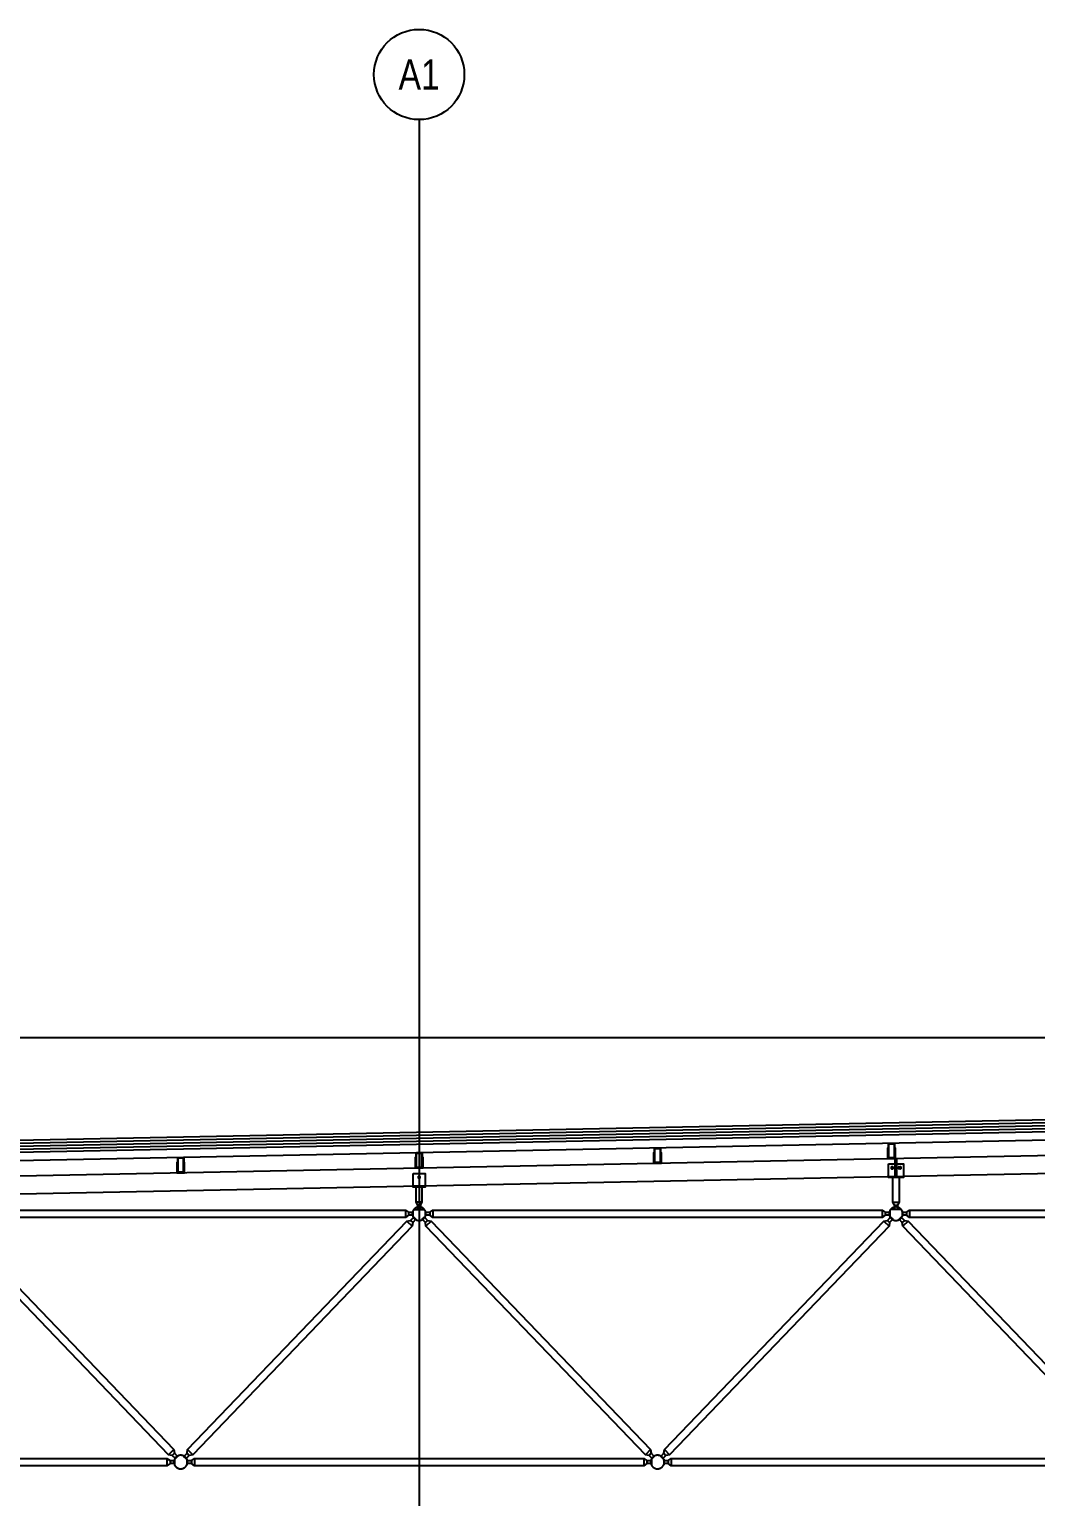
# Model space of a CAD drawing. Header units: centimetres. Extents: x 26200 to 152500, y -600 to 9300.
# Drawn here: x 130093 to 130762, y 5900 to 6875 of the extents above; entities that cross this region are included whole.
import ezdxf
from ezdxf.enums import TextEntityAlignment as Align

# ---------------------------------------------------------------- set-up
doc = ezdxf.new("R2010")
doc.units = ezdxf.units.CM
doc.layers.add('ROTAS-MIMARI-KESIT', color=8, linetype='Continuous')
doc.styles.add('ROTAS', font='arial.ttf')

msp = doc.modelspace()

# ---------------------------------------------------------------- linework, layer by layer
at = {"layer": 'ROTAS-MIMARI-KESIT'}
for p, q in [((130352.07, 6815.33), (130352.07, 5246.86)), ((129817.44, 6205.41), (135636.64, 6205.41))]:
    msp.add_line(p, q, dxfattribs=at)
for points in [[(132726.92, 6187.91), (129952, 6132.41)], [(132727, 6183.91), (129952, 6128.41)], [(132726.88, 6189.91), (129952.04, 6134.41)], [(132726.96, 6185.91), (129952.04, 6130.41)], [(132727.04, 6181.91), (129952.04, 6126.41)], [(132727.04, 6176.41), (129952.04, 6120.91)], [(132568.21, 6162.93), (130031.37, 6112.19)], [(132568.21, 6150.93), (130031.37, 6100.19)], [(130349.94, 6124.61), (130349.64, 6124.61)], [(130349.94, 6123.21), (130349.64, 6123.21)], [(130354.44, 6124.61), (130354.14, 6124.61)], [(130354.44, 6123.21), (130354.14, 6123.21)], [(130508.28, 6127.78), (130507.98, 6127.78)], [(130508.28, 6126.38), (130507.98, 6126.38)], [(130512.78, 6127.78), (130512.48, 6127.78)], [(130512.78, 6126.38), (130512.48, 6126.38)], [(130663.71, 6130.94), (130663.41, 6130.94)], [(130663.71, 6129.54), (130663.41, 6129.54)], [(130668.21, 6130.94), (130667.91, 6130.94)], [(130668.21, 6129.54), (130667.91, 6129.54)], [(130668.21, 6121.44), (130668.21, 6124.94)], [(130669.21, 6121.44), (130669.21, 6124.94)], [(130191.61, 6121.44), (130191.31, 6121.44)], [(130191.61, 6120.04), (130191.31, 6120.04)], [(130196.11, 6121.44), (130195.81, 6121.44)], [(130196.11, 6120.04), (130195.81, 6120.04)], [(130673.71, 6112.94), (130663.71, 6112.94)], [(130668.21, 6112.92), (130668.21, 6121.44)], [(130669.21, 6112.95), (130669.21, 6121.44)], [(130670.91, 6119.64), (130670.89, 6119.64), (130670.88, 6119.64), (130670.86, 6119.64), (130670.85, 6119.63), (130670.83, 6119.63), (130670.81, 6119.63), (130670.8, 6119.63), (130670.78, 6119.63), (130670.77, 6119.62), (130670.75, 6119.62), (130670.73, 6119.61), (130670.72, 6119.61), (130670.7, 6119.61), (130670.68, 6119.6), (130670.67, 6119.59), (130670.65, 6119.59), (130670.64, 6119.58), (130670.62, 6119.57), (130670.6, 6119.57), (130670.59, 6119.56), (130670.57, 6119.55), (130670.56, 6119.54), (130670.54, 6119.53), (130670.53, 6119.52), (130670.51, 6119.51), (130670.5, 6119.5), (130670.48, 6119.49), (130670.47, 6119.48), (130670.45, 6119.47), (130670.44, 6119.46), (130670.43, 6119.45), (130670.41, 6119.43), (130670.4, 6119.42), (130670.39, 6119.41), (130670.38, 6119.39), (130670.37, 6119.38), (130670.36, 6119.36), (130670.34, 6119.35), (130670.33, 6119.34), (130670.32, 6119.32), (130670.31, 6119.31), (130670.31, 6119.29), (130670.3, 6119.27), (130670.29, 6119.26), (130670.28, 6119.24), (130670.27, 6119.23), (130670.27, 6119.21), (130670.26, 6119.2), (130670.25, 6119.18), (130670.25, 6119.16), (130670.24, 6119.15), (130670.24, 6119.13), (130670.23, 6119.11), (130670.23, 6119.1), (130670.22, 6119.08), (130670.22, 6119.06), (130670.22, 6119.05), (130670.22, 6119.03), (130670.21, 6119.02), (130670.21, 6119), (130670.21, 6118.98), (130670.21, 6118.97), (130670.21, 6118.95), (130670.21, 6118.94), (130670.21, 6118.92), (130670.21, 6118.91), (130670.21, 6118.89), (130670.21, 6118.87), (130670.21, 6118.86), (130670.22, 6118.84), (130670.22, 6118.83), (130670.22, 6118.81), (130670.22, 6118.79), (130670.23, 6118.78), (130670.23, 6118.76), (130670.24, 6118.74), (130670.24, 6118.73), (130670.25, 6118.71), (130670.25, 6118.7), (130670.26, 6118.68), (130670.27, 6118.66), (130670.27, 6118.65), (130670.28, 6118.63), (130670.29, 6118.62), (130670.3, 6118.6), (130670.31, 6118.58), (130670.31, 6118.57), (130670.32, 6118.55), (130670.33, 6118.54), (130670.34, 6118.52), (130670.36, 6118.51), (130670.37, 6118.5), (130670.38, 6118.48), (130670.39, 6118.47), (130670.4, 6118.46), (130670.41, 6118.44), (130670.43, 6118.43), (130670.44, 6118.42), (130670.45, 6118.41), (130670.47, 6118.39), (130670.48, 6118.38), (130670.5, 6118.37), (130670.51, 6118.36), (130670.53, 6118.35), (130670.54, 6118.34), (130670.56, 6118.33), (130670.57, 6118.32), (130670.59, 6118.32), (130670.6, 6118.31), (130670.62, 6118.3), (130670.64, 6118.29), (130670.65, 6118.29), (130670.67, 6118.28), (130670.68, 6118.27), (130670.7, 6118.27), (130670.72, 6118.26), (130670.73, 6118.26), (130670.75, 6118.26), (130670.77, 6118.25), (130670.78, 6118.25), (130670.8, 6118.25), (130670.81, 6118.24), (130670.83, 6118.24), (130670.85, 6118.24), (130670.86, 6118.24), (130670.88, 6118.24), (130670.89, 6118.24), (130670.91, 6118.24)], [(130670.91, 6119.64), (130671.51, 6119.64)], [(130671.51, 6118.24), (130670.91, 6118.24)], [(130671.51, 6118.24), (130671.53, 6118.24), (130671.54, 6118.24), (130671.56, 6118.24), (130671.57, 6118.24), (130671.59, 6118.24), (130671.6, 6118.24), (130671.62, 6118.25), (130671.64, 6118.25), (130671.65, 6118.25), (130671.67, 6118.26), (130671.69, 6118.26), (130671.7, 6118.26), (130671.72, 6118.27), (130671.74, 6118.27), (130671.75, 6118.28), (130671.77, 6118.29), (130671.78, 6118.29), (130671.8, 6118.3), (130671.82, 6118.31), (130671.83, 6118.32), (130671.85, 6118.32), (130671.86, 6118.33), (130671.88, 6118.34), (130671.89, 6118.35), (130671.91, 6118.36), (130671.92, 6118.37), (130671.94, 6118.38), (130671.95, 6118.39), (130671.96, 6118.41), (130671.98, 6118.42), (130671.99, 6118.43), (130672, 6118.44), (130672.02, 6118.46), (130672.03, 6118.47), (130672.04, 6118.48), (130672.05, 6118.5), (130672.06, 6118.51), (130672.08, 6118.52), (130672.09, 6118.54), (130672.1, 6118.55), (130672.11, 6118.57), (130672.11, 6118.58), (130672.12, 6118.6), (130672.13, 6118.62), (130672.14, 6118.63), (130672.15, 6118.65), (130672.15, 6118.66), (130672.16, 6118.68), (130672.17, 6118.7), (130672.17, 6118.71), (130672.18, 6118.73), (130672.18, 6118.74), (130672.19, 6118.76), (130672.19, 6118.78), (130672.19, 6118.79), (130672.2, 6118.81), (130672.2, 6118.83), (130672.2, 6118.84), (130672.21, 6118.86), (130672.21, 6118.87), (130672.21, 6118.89), (130672.21, 6118.91), (130672.21, 6118.92), (130672.21, 6118.94), (130672.21, 6118.95), (130672.21, 6118.97), (130672.21, 6118.98), (130672.21, 6119), (130672.21, 6119.02), (130672.2, 6119.03), (130672.2, 6119.05), (130672.2, 6119.06), (130672.19, 6119.08), (130672.19, 6119.1), (130672.19, 6119.11), (130672.18, 6119.13), (130672.18, 6119.15), (130672.17, 6119.16), (130672.17, 6119.18), (130672.16, 6119.2), (130672.15, 6119.21), (130672.15, 6119.23), (130672.14, 6119.24), (130672.13, 6119.26), (130672.12, 6119.27), (130672.11, 6119.29), (130672.11, 6119.31), (130672.1, 6119.32), (130672.09, 6119.34), (130672.08, 6119.35), (130672.06, 6119.36), (130672.05, 6119.38), (130672.04, 6119.39), (130672.03, 6119.41), (130672.02, 6119.42), (130672, 6119.43), (130671.99, 6119.45), (130671.98, 6119.46), (130671.96, 6119.47), (130671.95, 6119.48), (130671.94, 6119.49), (130671.92, 6119.5), (130671.91, 6119.51), (130671.89, 6119.52), (130671.88, 6119.53), (130671.86, 6119.54), (130671.85, 6119.55), (130671.83, 6119.56), (130671.82, 6119.57), (130671.8, 6119.57), (130671.78, 6119.58), (130671.77, 6119.59), (130671.75, 6119.59), (130671.74, 6119.6), (130671.72, 6119.61), (130671.7, 6119.61), (130671.69, 6119.61), (130671.67, 6119.62), (130671.65, 6119.62), (130671.64, 6119.63), (130671.62, 6119.63), (130671.6, 6119.63), (130671.59, 6119.63), (130671.57, 6119.63), (130671.56, 6119.64), (130671.54, 6119.64), (130671.53, 6119.64), (130671.51, 6119.64)], [(130356.04, 6106.6), (130348.04, 6106.6)], [(130349.92, 6106.1), (130349.92, 6096.11)], [(130354.16, 6096.11), (130354.16, 6106.1)], [(130666.59, 6096.11), (130666.59, 6112.44)], [(130670.83, 6112.44), (130670.83, 6096.11)], [(130349.92, 6096.11), (130351.04, 6094.11)], [(130354.16, 6096.11), (130349.92, 6096.11)], [(130351.04, 6094.11), (130351.04, 6091.11)], [(130353.04, 6094.11), (130351.04, 6094.11)], [(130353.04, 6094.11), (130354.16, 6096.11)], [(130353.04, 6094.11), (130353.04, 6091.11)], [(130667.71, 6094.11), (130666.59, 6096.11)], [(130666.59, 6096.11), (130670.83, 6096.11)], [(130667.71, 6094.11), (130667.71, 6091.11)], [(130667.71, 6094.11), (130669.71, 6094.11)], [(130670.83, 6096.11), (130669.71, 6094.11)], [(130669.71, 6094.11), (130669.71, 6091.11)], [(130039.48, 6089.41), (130042.48, 6089.41), (130044.48, 6090.82), (130342.94, 6090.82), (130344.94, 6089.41), (130347.94, 6089.41)], [(130347.94, 6087.41), (130344.94, 6087.41), (130342.94, 6085.99), (130044.48, 6085.99), (130042.48, 6087.41), (130039.48, 6087.41)], [(130349.93, 6084.76), (130347.85, 6082.59), (130347.49, 6080.17), (130201.75, 5928.3), (130199.35, 5927.84), (130197.27, 5925.67), (130195.83, 5927.06), (130197.9, 5929.22), (130198.27, 5931.65), (130344, 6083.52), (130346.41, 6083.98), (130348.48, 6086.14)], [(130342.94, 6090.82), (130342.94, 6085.99)], [(130344, 6083.52), (130347.49, 6080.17)], [(130344.94, 6089.41), (130344.94, 6087.41)], [(130346.41, 6083.98), (130347.85, 6082.59)], [(130347.87, 6086.73), (130350.54, 6084.17)], [(130347.94, 6090.26), (130347.94, 6086.55)], [(130348.44, 6091.11), (130355.64, 6091.11)], [(130356.22, 6086.73), (130353.54, 6084.17)], [(130356.14, 6089.41), (130359.14, 6089.41), (130361.14, 6090.82), (130659.61, 6090.82), (130661.61, 6089.41), (130664.61, 6089.41)], [(130356.14, 6090.26), (130356.14, 6086.55)], [(130664.61, 6087.41), (130661.61, 6087.41), (130659.61, 6085.99), (130361.14, 6085.99), (130359.14, 6087.41), (130356.14, 6087.41)], [(130357.68, 6083.98), (130356.24, 6082.59)], [(130360.09, 6083.52), (130356.6, 6080.17)], [(130359.14, 6089.41), (130359.14, 6087.41)], [(130361.14, 6090.82), (130361.14, 6085.99)], [(130659.61, 6090.82), (130659.61, 6085.99)], [(130660.67, 6083.52), (130664.15, 6080.17)], [(130661.61, 6089.41), (130661.61, 6087.41)], [(130663.07, 6083.98), (130664.52, 6082.59)], [(130664.53, 6086.73), (130667.21, 6084.17)], [(130664.61, 6090.26), (130664.61, 6086.55)], [(130672.31, 6091.11), (130665.11, 6091.11)], [(130672.89, 6086.73), (130670.21, 6084.17)], [(130672.81, 6089.41), (130675.81, 6089.41), (130677.81, 6090.82), (130976.28, 6090.82), (130978.28, 6089.41), (130981.28, 6089.41)], [(130672.81, 6090.26), (130672.81, 6086.55)], [(130981.28, 6087.41), (130978.28, 6087.41), (130976.28, 6085.99), (130677.81, 6085.99), (130675.81, 6087.41), (130672.81, 6087.41)], [(130674.35, 6083.98), (130672.9, 6082.59)], [(130676.75, 6083.52), (130673.27, 6080.17)], [(130675.81, 6089.41), (130675.81, 6087.41)], [(130677.81, 6090.82), (130677.81, 6085.99)], [(130189.15, 5931.65), (130185.67, 5928.3)], [(130189.52, 5929.22), (130188.07, 5927.84)], [(130192.21, 5927.65), (130189.53, 5925.08)], [(130195.21, 5927.65), (130197.89, 5925.08)], [(130197.9, 5929.22), (130199.35, 5927.84)], [(130198.27, 5931.65), (130201.75, 5928.3)], [(130505.82, 5931.65), (130502.33, 5928.3)], [(130506.18, 5929.22), (130504.74, 5927.84)], [(130508.88, 5927.65), (130506.2, 5925.08)], [(130511.88, 5927.65), (130514.55, 5925.08)], [(130514.57, 5929.22), (130516.01, 5927.84)], [(130514.93, 5931.65), (130518.42, 5928.3)], [(129881.14, 5924.41), (129884.14, 5924.41), (129886.14, 5925.82), (130184.61, 5925.82), (130186.61, 5924.41), (130189.61, 5924.41)], [(130189.61, 5922.41), (130186.61, 5922.41), (130184.61, 5920.99), (129886.14, 5920.99), (129884.14, 5922.41), (129881.14, 5922.41)], [(130184.61, 5925.82), (130184.61, 5920.99)], [(130186.61, 5924.41), (130186.61, 5922.41)], [(130189.61, 5925.26), (130189.61, 5921.55)], [(130197.81, 5924.41), (130200.81, 5924.41), (130202.81, 5925.82), (130501.28, 5925.82), (130503.28, 5924.41), (130506.28, 5924.41)], [(130197.81, 5925.26), (130197.81, 5921.55)], [(130506.28, 5922.41), (130503.28, 5922.41), (130501.28, 5920.99), (130202.81, 5920.99), (130200.81, 5922.41), (130197.81, 5922.41)], [(130200.81, 5924.41), (130200.81, 5922.41)], [(130202.81, 5925.82), (130202.81, 5920.99)], [(130501.28, 5925.82), (130501.28, 5920.99)], [(130503.28, 5924.41), (130503.28, 5922.41)], [(130506.28, 5925.26), (130506.28, 5921.55)], [(130514.48, 5924.41), (130517.48, 5924.41), (130519.48, 5925.82), (130817.94, 5925.82), (130819.94, 5924.41), (130822.94, 5924.41)], [(130514.48, 5925.26), (130514.48, 5921.55)], [(130822.94, 5922.41), (130819.94, 5922.41), (130817.94, 5920.99), (130519.48, 5920.99), (130517.48, 5922.41), (130514.48, 5922.41)], [(130517.48, 5924.41), (130517.48, 5922.41)], [(130519.48, 5925.82), (130519.48, 5920.99)]]:
    msp.add_lwpolyline(points, dxfattribs=at)
for points in [[(130663.71, 6125.24), (130667.91, 6125.24), (130667.91, 6132.24), (130668.21, 6132.24), (130668.21, 6124.94), (130663.41, 6124.94), (130663.41, 6132.24), (130663.71, 6132.24)], [(130667.81, 6125.24), (130663.81, 6125.24), (130663.81, 6135.24), (130667.81, 6135.24)], [(130667.51, 6125.54), (130664.11, 6125.54), (130664.11, 6134.94), (130667.51, 6134.94)], [(130191.61, 6115.74), (130195.81, 6115.74), (130195.81, 6122.74), (130196.11, 6122.74), (130196.11, 6115.44), (130191.31, 6115.44), (130191.31, 6122.74), (130191.61, 6122.74)], [(130195.71, 6115.74), (130191.71, 6115.74), (130191.71, 6125.74), (130195.71, 6125.74)], [(130195.41, 6116.04), (130192.01, 6116.04), (130192.01, 6125.44), (130195.41, 6125.44)], [(130349.94, 6118.91), (130354.14, 6118.91), (130354.14, 6125.91), (130354.44, 6125.91), (130354.44, 6118.61), (130349.64, 6118.61), (130349.64, 6125.91), (130349.94, 6125.91)], [(130354.04, 6118.91), (130350.04, 6118.91), (130350.04, 6128.91), (130354.04, 6128.91)], [(130353.74, 6119.21), (130350.34, 6119.21), (130350.34, 6128.61), (130353.74, 6128.61)], [(130508.28, 6122.08), (130512.48, 6122.08), (130512.48, 6129.08), (130512.78, 6129.08), (130512.78, 6121.78), (130507.98, 6121.78), (130507.98, 6129.08), (130508.28, 6129.08)], [(130512.38, 6122.08), (130508.38, 6122.08), (130508.38, 6132.08), (130512.38, 6132.08)], [(130512.08, 6122.38), (130508.68, 6122.38), (130508.68, 6131.78), (130512.08, 6131.78)], [(130348.04, 6115.1), (130356.04, 6115.1), (130356.04, 6106.1), (130348.04, 6106.1)], [(130352.74, 6112.6), (130352.74, 6112.62), (130352.74, 6112.64), (130352.74, 6112.65), (130352.74, 6112.67), (130352.74, 6112.68), (130352.74, 6112.7), (130352.73, 6112.72), (130352.73, 6112.73), (130352.73, 6112.75), (130352.72, 6112.76), (130352.72, 6112.78), (130352.72, 6112.8), (130352.71, 6112.81), (130352.71, 6112.83), (130352.7, 6112.85), (130352.69, 6112.86), (130352.69, 6112.88), (130352.68, 6112.89), (130352.67, 6112.91), (130352.67, 6112.93), (130352.66, 6112.94), (130352.65, 6112.96), (130352.64, 6112.97), (130352.63, 6112.99), (130352.62, 6113), (130352.61, 6113.02), (130352.6, 6113.03), (130352.59, 6113.05), (130352.58, 6113.06), (130352.56, 6113.07), (130352.55, 6113.09), (130352.54, 6113.1), (130352.53, 6113.11), (130352.51, 6113.12), (130352.5, 6113.14), (130352.48, 6113.15), (130352.47, 6113.16), (130352.46, 6113.17), (130352.44, 6113.18), (130352.43, 6113.19), (130352.41, 6113.2), (130352.4, 6113.21), (130352.38, 6113.22), (130352.36, 6113.23), (130352.35, 6113.23), (130352.33, 6113.24), (130352.32, 6113.25), (130352.3, 6113.25), (130352.28, 6113.26), (130352.27, 6113.27), (130352.25, 6113.27), (130352.24, 6113.28), (130352.22, 6113.28), (130352.2, 6113.29), (130352.19, 6113.29), (130352.17, 6113.29), (130352.15, 6113.3), (130352.14, 6113.3), (130352.12, 6113.3), (130352.11, 6113.3), (130352.09, 6113.3), (130352.07, 6113.3), (130352.06, 6113.3), (130352.04, 6113.3), (130352.03, 6113.3), (130352.01, 6113.3), (130352, 6113.3), (130351.98, 6113.3), (130351.96, 6113.3), (130351.95, 6113.3), (130351.93, 6113.3), (130351.92, 6113.29), (130351.9, 6113.29), (130351.88, 6113.29), (130351.87, 6113.28), (130351.85, 6113.28), (130351.83, 6113.27), (130351.82, 6113.27), (130351.8, 6113.26), (130351.79, 6113.25), (130351.77, 6113.25), (130351.75, 6113.24), (130351.74, 6113.23), (130351.72, 6113.23), (130351.71, 6113.22), (130351.69, 6113.21), (130351.68, 6113.2), (130351.66, 6113.19), (130351.65, 6113.18), (130351.63, 6113.17), (130351.62, 6113.16), (130351.6, 6113.15), (130351.59, 6113.14), (130351.57, 6113.12), (130351.56, 6113.11), (130351.55, 6113.1), (130351.54, 6113.09), (130351.52, 6113.07), (130351.51, 6113.06), (130351.5, 6113.05), (130351.49, 6113.03), (130351.48, 6113.02), (130351.47, 6113), (130351.46, 6112.99), (130351.45, 6112.97), (130351.44, 6112.96), (130351.43, 6112.94), (130351.42, 6112.93), (130351.41, 6112.91), (130351.41, 6112.89), (130351.4, 6112.88), (130351.39, 6112.86), (130351.39, 6112.85), (130351.38, 6112.83), (130351.38, 6112.81), (130351.37, 6112.8), (130351.37, 6112.78), (130351.36, 6112.76), (130351.36, 6112.75), (130351.35, 6112.73), (130351.35, 6112.72), (130351.35, 6112.7), (130351.35, 6112.68), (130351.35, 6112.67), (130351.34, 6112.65), (130351.34, 6112.64), (130351.34, 6112.62), (130351.34, 6112.6), (130351.34, 6112.59), (130351.34, 6112.57), (130351.34, 6112.56), (130351.35, 6112.54), (130351.35, 6112.53), (130351.35, 6112.51), (130351.35, 6112.49), (130351.35, 6112.48), (130351.36, 6112.46), (130351.36, 6112.44), (130351.37, 6112.43), (130351.37, 6112.41), (130351.38, 6112.4), (130351.38, 6112.38), (130351.39, 6112.36), (130351.39, 6112.35), (130351.4, 6112.33), (130351.41, 6112.31), (130351.41, 6112.3), (130351.42, 6112.28), (130351.43, 6112.27), (130351.44, 6112.25), (130351.45, 6112.24), (130351.46, 6112.22), (130351.47, 6112.21), (130351.48, 6112.19), (130351.49, 6112.18), (130351.5, 6112.16), (130351.51, 6112.15), (130351.52, 6112.14), (130351.54, 6112.12), (130351.55, 6112.11), (130351.56, 6112.1), (130351.57, 6112.08), (130351.59, 6112.07), (130351.6, 6112.06), (130351.62, 6112.05), (130351.63, 6112.04), (130351.65, 6112.03), (130351.66, 6112.02), (130351.68, 6112.01), (130351.69, 6112), (130351.71, 6111.99), (130351.72, 6111.98), (130351.74, 6111.97), (130351.75, 6111.97), (130351.77, 6111.96), (130351.79, 6111.95), (130351.8, 6111.95), (130351.82, 6111.94), (130351.83, 6111.94), (130351.85, 6111.93), (130351.87, 6111.93), (130351.88, 6111.92), (130351.9, 6111.92), (130351.92, 6111.92), (130351.93, 6111.91), (130351.95, 6111.91), (130351.96, 6111.91), (130351.98, 6111.91), (130352, 6111.91), (130352.01, 6111.9), (130352.03, 6111.9), (130352.04, 6111.9), (130352.06, 6111.9), (130352.07, 6111.9), (130352.09, 6111.91), (130352.11, 6111.91), (130352.12, 6111.91), (130352.14, 6111.91), (130352.15, 6111.91), (130352.17, 6111.92), (130352.19, 6111.92), (130352.2, 6111.92), (130352.22, 6111.93), (130352.24, 6111.93), (130352.25, 6111.94), (130352.27, 6111.94), (130352.28, 6111.95), (130352.3, 6111.95), (130352.32, 6111.96), (130352.33, 6111.97), (130352.35, 6111.97), (130352.36, 6111.98), (130352.38, 6111.99), (130352.4, 6112), (130352.41, 6112.01), (130352.43, 6112.02), (130352.44, 6112.03), (130352.46, 6112.04), (130352.47, 6112.05), (130352.48, 6112.06), (130352.5, 6112.07), (130352.51, 6112.08), (130352.53, 6112.1), (130352.54, 6112.11), (130352.55, 6112.12), (130352.56, 6112.14), (130352.58, 6112.15), (130352.59, 6112.16), (130352.6, 6112.18), (130352.61, 6112.19), (130352.62, 6112.21), (130352.63, 6112.22), (130352.64, 6112.24), (130352.65, 6112.25), (130352.66, 6112.27), (130352.67, 6112.28), (130352.67, 6112.3), (130352.68, 6112.31), (130352.69, 6112.33), (130352.69, 6112.35), (130352.7, 6112.36), (130352.71, 6112.38), (130352.71, 6112.4), (130352.72, 6112.41), (130352.72, 6112.43), (130352.72, 6112.44), (130352.73, 6112.46), (130352.73, 6112.48), (130352.73, 6112.49), (130352.74, 6112.51), (130352.74, 6112.53), (130352.74, 6112.54), (130352.74, 6112.56), (130352.74, 6112.57), (130352.74, 6112.59)], [(130663.71, 6121.44), (130673.71, 6121.44), (130673.71, 6112.44), (130663.71, 6112.44)], [(130666.91, 6118.94), (130666.91, 6118.95), (130666.91, 6118.97), (130666.91, 6118.98), (130666.91, 6119), (130666.91, 6119.02), (130666.9, 6119.03), (130666.9, 6119.05), (130666.9, 6119.06), (130666.89, 6119.08), (130666.89, 6119.1), (130666.89, 6119.11), (130666.88, 6119.13), (130666.88, 6119.15), (130666.87, 6119.16), (130666.87, 6119.18), (130666.86, 6119.2), (130666.85, 6119.21), (130666.85, 6119.23), (130666.84, 6119.24), (130666.83, 6119.26), (130666.82, 6119.27), (130666.81, 6119.29), (130666.81, 6119.31), (130666.8, 6119.32), (130666.79, 6119.34), (130666.78, 6119.35), (130666.76, 6119.36), (130666.75, 6119.38), (130666.74, 6119.39), (130666.73, 6119.41), (130666.72, 6119.42), (130666.7, 6119.43), (130666.69, 6119.45), (130666.68, 6119.46), (130666.66, 6119.47), (130666.65, 6119.48), (130666.64, 6119.49), (130666.62, 6119.5), (130666.61, 6119.51), (130666.59, 6119.52), (130666.58, 6119.53), (130666.56, 6119.54), (130666.55, 6119.55), (130666.53, 6119.56), (130666.52, 6119.57), (130666.5, 6119.57), (130666.48, 6119.58), (130666.47, 6119.59), (130666.45, 6119.59), (130666.44, 6119.6), (130666.42, 6119.61), (130666.4, 6119.61), (130666.39, 6119.61), (130666.37, 6119.62), (130666.35, 6119.62), (130666.34, 6119.63), (130666.32, 6119.63), (130666.3, 6119.63), (130666.29, 6119.63), (130666.27, 6119.63), (130666.26, 6119.64), (130666.24, 6119.64), (130666.23, 6119.64), (130666.21, 6119.64), (130666.19, 6119.64), (130666.18, 6119.64), (130666.16, 6119.64), (130666.15, 6119.63), (130666.13, 6119.63), (130666.11, 6119.63), (130666.1, 6119.63), (130666.08, 6119.63), (130666.07, 6119.62), (130666.05, 6119.62), (130666.03, 6119.61), (130666.02, 6119.61), (130666, 6119.61), (130665.98, 6119.6), (130665.97, 6119.59), (130665.95, 6119.59), (130665.94, 6119.58), (130665.92, 6119.57), (130665.9, 6119.57), (130665.89, 6119.56), (130665.87, 6119.55), (130665.86, 6119.54), (130665.84, 6119.53), (130665.83, 6119.52), (130665.81, 6119.51), (130665.8, 6119.5), (130665.78, 6119.49), (130665.77, 6119.48), (130665.75, 6119.47), (130665.74, 6119.46), (130665.73, 6119.45), (130665.71, 6119.43), (130665.7, 6119.42), (130665.69, 6119.41), (130665.68, 6119.39), (130665.67, 6119.38), (130665.66, 6119.36), (130665.64, 6119.35), (130665.63, 6119.34), (130665.62, 6119.32), (130665.61, 6119.31), (130665.61, 6119.29), (130665.6, 6119.27), (130665.59, 6119.26), (130665.58, 6119.24), (130665.57, 6119.23), (130665.57, 6119.21), (130665.56, 6119.2), (130665.55, 6119.18), (130665.55, 6119.16), (130665.54, 6119.15), (130665.54, 6119.13), (130665.53, 6119.11), (130665.53, 6119.1), (130665.52, 6119.08), (130665.52, 6119.06), (130665.52, 6119.05), (130665.52, 6119.03), (130665.51, 6119.02), (130665.51, 6119), (130665.51, 6118.98), (130665.51, 6118.97), (130665.51, 6118.95), (130665.51, 6118.94), (130665.51, 6118.92), (130665.51, 6118.91), (130665.51, 6118.89), (130665.51, 6118.87), (130665.51, 6118.86), (130665.52, 6118.84), (130665.52, 6118.83), (130665.52, 6118.81), (130665.52, 6118.79), (130665.53, 6118.78), (130665.53, 6118.76), (130665.54, 6118.74), (130665.54, 6118.73), (130665.55, 6118.71), (130665.55, 6118.7), (130665.56, 6118.68), (130665.57, 6118.66), (130665.57, 6118.65), (130665.58, 6118.63), (130665.59, 6118.62), (130665.6, 6118.6), (130665.61, 6118.58), (130665.61, 6118.57), (130665.62, 6118.55), (130665.63, 6118.54), (130665.64, 6118.52), (130665.66, 6118.51), (130665.67, 6118.5), (130665.68, 6118.48), (130665.69, 6118.47), (130665.7, 6118.46), (130665.71, 6118.44), (130665.73, 6118.43), (130665.74, 6118.42), (130665.75, 6118.41), (130665.77, 6118.39), (130665.78, 6118.38), (130665.8, 6118.37), (130665.81, 6118.36), (130665.83, 6118.35), (130665.84, 6118.34), (130665.86, 6118.33), (130665.87, 6118.32), (130665.89, 6118.32), (130665.9, 6118.31), (130665.92, 6118.3), (130665.94, 6118.29), (130665.95, 6118.29), (130665.97, 6118.28), (130665.98, 6118.27), (130666, 6118.27), (130666.02, 6118.26), (130666.03, 6118.26), (130666.05, 6118.26), (130666.07, 6118.25), (130666.08, 6118.25), (130666.1, 6118.25), (130666.11, 6118.24), (130666.13, 6118.24), (130666.15, 6118.24), (130666.16, 6118.24), (130666.18, 6118.24), (130666.19, 6118.24), (130666.21, 6118.24), (130666.23, 6118.24), (130666.24, 6118.24), (130666.26, 6118.24), (130666.27, 6118.24), (130666.29, 6118.24), (130666.3, 6118.24), (130666.32, 6118.25), (130666.34, 6118.25), (130666.35, 6118.25), (130666.37, 6118.26), (130666.39, 6118.26), (130666.4, 6118.26), (130666.42, 6118.27), (130666.44, 6118.27), (130666.45, 6118.28), (130666.47, 6118.29), (130666.48, 6118.29), (130666.5, 6118.3), (130666.52, 6118.31), (130666.53, 6118.32), (130666.55, 6118.32), (130666.56, 6118.33), (130666.58, 6118.34), (130666.59, 6118.35), (130666.61, 6118.36), (130666.62, 6118.37), (130666.64, 6118.38), (130666.65, 6118.39), (130666.66, 6118.41), (130666.68, 6118.42), (130666.69, 6118.43), (130666.7, 6118.44), (130666.72, 6118.46), (130666.73, 6118.47), (130666.74, 6118.48), (130666.75, 6118.5), (130666.76, 6118.51), (130666.78, 6118.52), (130666.79, 6118.54), (130666.8, 6118.55), (130666.81, 6118.57), (130666.81, 6118.58), (130666.82, 6118.6), (130666.83, 6118.62), (130666.84, 6118.63), (130666.85, 6118.65), (130666.85, 6118.66), (130666.86, 6118.68), (130666.87, 6118.7), (130666.87, 6118.71), (130666.88, 6118.73), (130666.88, 6118.74), (130666.89, 6118.76), (130666.89, 6118.78), (130666.89, 6118.79), (130666.9, 6118.81), (130666.9, 6118.83), (130666.9, 6118.84), (130666.91, 6118.86), (130666.91, 6118.87), (130666.91, 6118.89), (130666.91, 6118.91), (130666.91, 6118.92)], [(130038.94, 6086.14), (130041.01, 6083.98), (130043.42, 6083.52), (130189.15, 5931.65), (130189.52, 5929.22), (130191.59, 5927.06), (130190.15, 5925.67), (130188.07, 5927.84), (130185.67, 5928.3), (130039.93, 6080.17), (130039.57, 6082.59), (130037.49, 6084.76)], [(130356.54, 6088.41), (130356.54, 6088.51), (130356.54, 6088.61), (130356.53, 6088.71), (130356.53, 6088.81), (130356.51, 6088.92), (130356.5, 6089.02), (130356.49, 6089.12), (130356.47, 6089.23), (130356.45, 6089.33), (130356.42, 6089.44), (130356.4, 6089.54), (130356.37, 6089.65), (130356.34, 6089.75), (130356.3, 6089.86), (130356.27, 6089.96), (130356.23, 6090.07), (130356.18, 6090.17), (130356.14, 6090.27), (130356.09, 6090.37), (130356.04, 6090.48), (130355.99, 6090.58), (130355.93, 6090.68), (130355.87, 6090.77), (130355.81, 6090.87), (130355.75, 6090.97), (130355.68, 6091.06), (130355.61, 6091.15), (130355.54, 6091.25), (130355.46, 6091.33), (130355.39, 6091.42), (130355.31, 6091.51), (130355.23, 6091.59), (130355.14, 6091.67), (130355.06, 6091.75), (130354.97, 6091.83), (130354.88, 6091.9), (130354.79, 6091.97), (130354.7, 6092.04), (130354.6, 6092.11), (130354.51, 6092.18), (130354.41, 6092.24), (130354.31, 6092.3), (130354.21, 6092.35), (130354.11, 6092.41), (130354.01, 6092.46), (130353.91, 6092.51), (130353.8, 6092.55), (130353.7, 6092.59), (130353.6, 6092.63), (130353.49, 6092.67), (130353.39, 6092.7), (130353.28, 6092.74), (130353.18, 6092.76), (130353.07, 6092.79), (130352.97, 6092.81), (130352.86, 6092.83), (130352.76, 6092.85), (130352.65, 6092.87), (130352.55, 6092.88), (130352.45, 6092.89), (130352.35, 6092.9), (130352.24, 6092.9), (130352.14, 6092.91), (130352.04, 6092.91), (130351.94, 6092.91), (130351.84, 6092.9), (130351.74, 6092.9), (130351.64, 6092.89), (130351.54, 6092.88), (130351.43, 6092.87), (130351.33, 6092.85), (130351.22, 6092.83), (130351.12, 6092.81), (130351.01, 6092.79), (130350.91, 6092.76), (130350.8, 6092.74), (130350.7, 6092.7), (130350.6, 6092.67), (130350.49, 6092.63), (130350.39, 6092.59), (130350.28, 6092.55), (130350.18, 6092.51), (130350.08, 6092.46), (130349.98, 6092.41), (130349.88, 6092.35), (130349.78, 6092.3), (130349.68, 6092.24), (130349.58, 6092.18), (130349.48, 6092.11), (130349.39, 6092.04), (130349.3, 6091.97), (130349.21, 6091.9), (130349.12, 6091.83), (130349.03, 6091.75), (130348.94, 6091.67), (130348.86, 6091.59), (130348.78, 6091.51), (130348.7, 6091.42), (130348.62, 6091.33), (130348.55, 6091.25), (130348.48, 6091.15), (130348.41, 6091.06), (130348.34, 6090.97), (130348.28, 6090.87), (130348.21, 6090.77), (130348.16, 6090.68), (130348.1, 6090.58), (130348.05, 6090.48), (130348, 6090.37), (130347.95, 6090.27), (130347.9, 6090.17), (130347.86, 6090.07), (130347.82, 6089.96), (130347.78, 6089.86), (130347.75, 6089.75), (130347.72, 6089.65), (130347.69, 6089.54), (130347.66, 6089.44), (130347.64, 6089.33), (130347.62, 6089.23), (130347.6, 6089.12), (130347.58, 6089.02), (130347.57, 6088.92), (130347.56, 6088.81), (130347.55, 6088.71), (130347.55, 6088.61), (130347.54, 6088.51), (130347.54, 6088.41), (130347.54, 6088.31), (130347.55, 6088.21), (130347.55, 6088.11), (130347.56, 6088), (130347.57, 6087.9), (130347.58, 6087.8), (130347.6, 6087.69), (130347.62, 6087.59), (130347.64, 6087.49), (130347.66, 6087.38), (130347.69, 6087.28), (130347.72, 6087.17), (130347.75, 6087.07), (130347.78, 6086.96), (130347.82, 6086.86), (130347.86, 6086.75), (130347.9, 6086.65), (130347.95, 6086.55), (130348, 6086.44), (130348.05, 6086.34), (130348.1, 6086.24), (130348.16, 6086.14), (130348.21, 6086.04), (130348.28, 6085.95), (130348.34, 6085.85), (130348.41, 6085.76), (130348.48, 6085.66), (130348.55, 6085.57), (130348.62, 6085.48), (130348.7, 6085.4), (130348.78, 6085.31), (130348.86, 6085.23), (130348.94, 6085.15), (130349.03, 6085.07), (130349.12, 6084.99), (130349.21, 6084.92), (130349.3, 6084.84), (130349.39, 6084.77), (130349.48, 6084.71), (130349.58, 6084.64), (130349.68, 6084.58), (130349.78, 6084.52), (130349.88, 6084.47), (130349.98, 6084.41), (130350.08, 6084.36), (130350.18, 6084.31), (130350.28, 6084.27), (130350.39, 6084.22), (130350.49, 6084.19), (130350.6, 6084.15), (130350.7, 6084.11), (130350.8, 6084.08), (130350.91, 6084.05), (130351.01, 6084.03), (130351.12, 6084), (130351.22, 6083.98), (130351.33, 6083.97), (130351.43, 6083.95), (130351.54, 6083.94), (130351.64, 6083.93), (130351.74, 6083.92), (130351.84, 6083.91), (130351.94, 6083.91), (130352.04, 6083.91), (130352.14, 6083.91), (130352.24, 6083.91), (130352.35, 6083.92), (130352.45, 6083.93), (130352.55, 6083.94), (130352.65, 6083.95), (130352.76, 6083.97), (130352.86, 6083.98), (130352.97, 6084), (130353.07, 6084.03), (130353.18, 6084.05), (130353.28, 6084.08), (130353.39, 6084.11), (130353.49, 6084.15), (130353.6, 6084.19), (130353.7, 6084.22), (130353.8, 6084.27), (130353.91, 6084.31), (130354.01, 6084.36), (130354.11, 6084.41), (130354.21, 6084.47), (130354.31, 6084.52), (130354.41, 6084.58), (130354.51, 6084.64), (130354.6, 6084.71), (130354.7, 6084.77), (130354.79, 6084.84), (130354.88, 6084.92), (130354.97, 6084.99), (130355.06, 6085.07), (130355.14, 6085.15), (130355.23, 6085.23), (130355.31, 6085.31), (130355.39, 6085.4), (130355.46, 6085.48), (130355.54, 6085.57), (130355.61, 6085.66), (130355.68, 6085.76), (130355.75, 6085.85), (130355.81, 6085.95), (130355.87, 6086.04), (130355.93, 6086.14), (130355.99, 6086.24), (130356.04, 6086.34), (130356.09, 6086.44), (130356.14, 6086.55), (130356.18, 6086.65), (130356.23, 6086.75), (130356.27, 6086.86), (130356.3, 6086.96), (130356.34, 6087.07), (130356.37, 6087.17), (130356.4, 6087.28), (130356.42, 6087.38), (130356.45, 6087.49), (130356.47, 6087.59), (130356.49, 6087.69), (130356.5, 6087.8), (130356.51, 6087.9), (130356.53, 6088), (130356.53, 6088.11), (130356.54, 6088.21), (130356.54, 6088.31)], [(130355.6, 6086.14), (130357.68, 6083.98), (130360.09, 6083.52), (130505.82, 5931.65), (130506.18, 5929.22), (130508.26, 5927.06), (130506.82, 5925.67), (130504.74, 5927.84), (130502.33, 5928.3), (130356.6, 6080.17), (130356.24, 6082.59), (130354.16, 6084.76)], [(130512.49, 5927.06), (130514.57, 5929.22), (130514.93, 5931.65), (130660.67, 6083.52), (130663.07, 6083.98), (130665.15, 6086.14), (130666.59, 6084.76), (130664.52, 6082.59), (130664.15, 6080.17), (130518.42, 5928.3), (130516.01, 5927.84), (130513.94, 5925.67)], [(130673.21, 6088.41), (130673.21, 6088.51), (130673.21, 6088.61), (130673.2, 6088.71), (130673.19, 6088.81), (130673.18, 6088.92), (130673.17, 6089.02), (130673.15, 6089.12), (130673.13, 6089.23), (130673.11, 6089.33), (130673.09, 6089.44), (130673.06, 6089.54), (130673.04, 6089.65), (130673, 6089.75), (130672.97, 6089.86), (130672.93, 6089.96), (130672.89, 6090.07), (130672.85, 6090.17), (130672.81, 6090.27), (130672.76, 6090.37), (130672.71, 6090.48), (130672.65, 6090.58), (130672.6, 6090.68), (130672.54, 6090.77), (130672.48, 6090.87), (130672.41, 6090.97), (130672.34, 6091.06), (130672.28, 6091.15), (130672.2, 6091.25), (130672.13, 6091.33), (130672.05, 6091.42), (130671.97, 6091.51), (130671.89, 6091.59), (130671.81, 6091.67), (130671.72, 6091.75), (130671.64, 6091.83), (130671.55, 6091.9), (130671.46, 6091.97), (130671.36, 6092.04), (130671.27, 6092.11), (130671.17, 6092.18), (130671.08, 6092.24), (130670.98, 6092.3), (130670.88, 6092.35), (130670.78, 6092.41), (130670.68, 6092.46), (130670.57, 6092.51), (130670.47, 6092.55), (130670.37, 6092.59), (130670.26, 6092.63), (130670.16, 6092.67), (130670.05, 6092.7), (130669.95, 6092.74), (130669.84, 6092.76), (130669.74, 6092.79), (130669.63, 6092.81), (130669.53, 6092.83), (130669.42, 6092.85), (130669.32, 6092.87), (130669.22, 6092.88), (130669.11, 6092.89), (130669.01, 6092.9), (130668.91, 6092.9), (130668.81, 6092.91), (130668.71, 6092.91), (130668.61, 6092.91), (130668.51, 6092.9), (130668.41, 6092.9), (130668.31, 6092.89), (130668.2, 6092.88), (130668.1, 6092.87), (130668, 6092.85), (130667.89, 6092.83), (130667.79, 6092.81), (130667.68, 6092.79), (130667.58, 6092.76), (130667.47, 6092.74), (130667.37, 6092.7), (130667.26, 6092.67), (130667.16, 6092.63), (130667.05, 6092.59), (130666.95, 6092.55), (130666.85, 6092.51), (130666.74, 6092.46), (130666.64, 6092.41), (130666.54, 6092.35), (130666.44, 6092.3), (130666.34, 6092.24), (130666.25, 6092.18), (130666.15, 6092.11), (130666.06, 6092.04), (130665.96, 6091.97), (130665.87, 6091.9), (130665.78, 6091.83), (130665.7, 6091.75), (130665.61, 6091.67), (130665.53, 6091.59), (130665.45, 6091.51), (130665.37, 6091.42), (130665.29, 6091.33), (130665.22, 6091.25), (130665.14, 6091.15), (130665.07, 6091.06), (130665.01, 6090.97), (130664.94, 6090.87), (130664.88, 6090.77), (130664.82, 6090.68), (130664.77, 6090.58), (130664.71, 6090.48), (130664.66, 6090.37), (130664.61, 6090.27), (130664.57, 6090.17), (130664.53, 6090.07), (130664.49, 6089.96), (130664.45, 6089.86), (130664.41, 6089.75), (130664.38, 6089.65), (130664.35, 6089.54), (130664.33, 6089.44), (130664.31, 6089.33), (130664.28, 6089.23), (130664.27, 6089.12), (130664.25, 6089.02), (130664.24, 6088.92), (130664.23, 6088.81), (130664.22, 6088.71), (130664.21, 6088.61), (130664.21, 6088.51), (130664.21, 6088.41), (130664.21, 6088.31), (130664.21, 6088.21), (130664.22, 6088.11), (130664.23, 6088), (130664.24, 6087.9), (130664.25, 6087.8), (130664.27, 6087.69), (130664.28, 6087.59), (130664.31, 6087.49), (130664.33, 6087.38), (130664.35, 6087.28), (130664.38, 6087.17), (130664.41, 6087.07), (130664.45, 6086.96), (130664.49, 6086.86), (130664.53, 6086.75), (130664.57, 6086.65), (130664.61, 6086.55), (130664.66, 6086.44), (130664.71, 6086.34), (130664.77, 6086.24), (130664.82, 6086.14), (130664.88, 6086.04), (130664.94, 6085.95), (130665.01, 6085.85), (130665.07, 6085.76), (130665.14, 6085.66), (130665.22, 6085.57), (130665.29, 6085.48), (130665.37, 6085.4), (130665.45, 6085.31), (130665.53, 6085.23), (130665.61, 6085.15), (130665.7, 6085.07), (130665.78, 6084.99), (130665.87, 6084.92), (130665.96, 6084.84), (130666.06, 6084.77), (130666.15, 6084.71), (130666.25, 6084.64), (130666.34, 6084.58), (130666.44, 6084.52), (130666.54, 6084.47), (130666.64, 6084.41), (130666.74, 6084.36), (130666.85, 6084.31), (130666.95, 6084.27), (130667.05, 6084.22), (130667.16, 6084.19), (130667.26, 6084.15), (130667.37, 6084.11), (130667.47, 6084.08), (130667.58, 6084.05), (130667.68, 6084.03), (130667.79, 6084), (130667.89, 6083.98), (130668, 6083.97), (130668.1, 6083.95), (130668.2, 6083.94), (130668.31, 6083.93), (130668.41, 6083.92), (130668.51, 6083.91), (130668.61, 6083.91), (130668.71, 6083.91), (130668.81, 6083.91), (130668.91, 6083.91), (130669.01, 6083.92), (130669.11, 6083.93), (130669.22, 6083.94), (130669.32, 6083.95), (130669.42, 6083.97), (130669.53, 6083.98), (130669.63, 6084), (130669.74, 6084.03), (130669.84, 6084.05), (130669.95, 6084.08), (130670.05, 6084.11), (130670.16, 6084.15), (130670.26, 6084.19), (130670.37, 6084.22), (130670.47, 6084.27), (130670.57, 6084.31), (130670.68, 6084.36), (130670.78, 6084.41), (130670.88, 6084.47), (130670.98, 6084.52), (130671.08, 6084.58), (130671.17, 6084.64), (130671.27, 6084.71), (130671.36, 6084.77), (130671.46, 6084.84), (130671.55, 6084.92), (130671.64, 6084.99), (130671.72, 6085.07), (130671.81, 6085.15), (130671.89, 6085.23), (130671.97, 6085.31), (130672.05, 6085.4), (130672.13, 6085.48), (130672.2, 6085.57), (130672.28, 6085.66), (130672.34, 6085.76), (130672.41, 6085.85), (130672.48, 6085.95), (130672.54, 6086.04), (130672.6, 6086.14), (130672.65, 6086.24), (130672.71, 6086.34), (130672.76, 6086.44), (130672.81, 6086.55), (130672.85, 6086.65), (130672.89, 6086.75), (130672.93, 6086.86), (130672.97, 6086.96), (130673, 6087.07), (130673.04, 6087.17), (130673.06, 6087.28), (130673.09, 6087.38), (130673.11, 6087.49), (130673.13, 6087.59), (130673.15, 6087.69), (130673.17, 6087.8), (130673.18, 6087.9), (130673.19, 6088), (130673.2, 6088.11), (130673.21, 6088.21), (130673.21, 6088.31)], [(130672.27, 6086.14), (130674.35, 6083.98), (130676.75, 6083.52), (130822.49, 5931.65), (130822.85, 5929.22), (130824.93, 5927.06), (130823.48, 5925.67), (130821.41, 5927.84), (130819, 5928.3), (130673.27, 6080.17), (130672.9, 6082.59), (130670.83, 6084.76)], [(130198.21, 5923.41), (130198.21, 5923.51), (130198.21, 5923.61), (130198.2, 5923.71), (130198.19, 5923.81), (130198.18, 5923.92), (130198.17, 5924.02), (130198.15, 5924.12), (130198.13, 5924.23), (130198.11, 5924.33), (130198.09, 5924.44), (130198.06, 5924.54), (130198.04, 5924.65), (130198, 5924.75), (130197.97, 5924.86), (130197.93, 5924.96), (130197.89, 5925.07), (130197.85, 5925.17), (130197.81, 5925.27), (130197.76, 5925.37), (130197.71, 5925.48), (130197.65, 5925.58), (130197.6, 5925.68), (130197.54, 5925.77), (130197.48, 5925.87), (130197.41, 5925.97), (130197.34, 5926.06), (130197.28, 5926.15), (130197.2, 5926.25), (130197.13, 5926.33), (130197.05, 5926.42), (130196.97, 5926.51), (130196.89, 5926.59), (130196.81, 5926.67), (130196.72, 5926.75), (130196.64, 5926.83), (130196.55, 5926.9), (130196.46, 5926.97), (130196.36, 5927.04), (130196.27, 5927.11), (130196.17, 5927.18), (130196.08, 5927.24), (130195.98, 5927.3), (130195.88, 5927.35), (130195.78, 5927.41), (130195.68, 5927.46), (130195.57, 5927.51), (130195.47, 5927.55), (130195.37, 5927.59), (130195.26, 5927.63), (130195.16, 5927.67), (130195.05, 5927.7), (130194.95, 5927.74), (130194.84, 5927.76), (130194.74, 5927.79), (130194.63, 5927.81), (130194.53, 5927.83), (130194.42, 5927.85), (130194.32, 5927.87), (130194.22, 5927.88), (130194.11, 5927.89), (130194.01, 5927.9), (130193.91, 5927.9), (130193.81, 5927.91), (130193.71, 5927.91), (130193.61, 5927.91), (130193.51, 5927.9), (130193.41, 5927.9), (130193.31, 5927.89), (130193.2, 5927.88), (130193.1, 5927.87), (130193, 5927.85), (130192.89, 5927.83), (130192.79, 5927.81), (130192.68, 5927.79), (130192.58, 5927.76), (130192.47, 5927.74), (130192.37, 5927.7), (130192.26, 5927.67), (130192.16, 5927.63), (130192.05, 5927.59), (130191.95, 5927.55), (130191.85, 5927.51), (130191.74, 5927.46), (130191.64, 5927.41), (130191.54, 5927.35), (130191.44, 5927.3), (130191.34, 5927.24), (130191.25, 5927.18), (130191.15, 5927.11), (130191.06, 5927.04), (130190.96, 5926.97), (130190.87, 5926.9), (130190.78, 5926.83), (130190.7, 5926.75), (130190.61, 5926.67), (130190.53, 5926.59), (130190.45, 5926.51), (130190.37, 5926.42), (130190.29, 5926.33), (130190.22, 5926.25), (130190.14, 5926.15), (130190.07, 5926.06), (130190.01, 5925.97), (130189.94, 5925.87), (130189.88, 5925.77), (130189.82, 5925.68), (130189.77, 5925.58), (130189.71, 5925.48), (130189.66, 5925.37), (130189.61, 5925.27), (130189.57, 5925.17), (130189.53, 5925.07), (130189.49, 5924.96), (130189.45, 5924.86), (130189.41, 5924.75), (130189.38, 5924.65), (130189.35, 5924.54), (130189.33, 5924.44), (130189.31, 5924.33), (130189.28, 5924.23), (130189.27, 5924.12), (130189.25, 5924.02), (130189.24, 5923.92), (130189.23, 5923.81), (130189.22, 5923.71), (130189.21, 5923.61), (130189.21, 5923.51), (130189.21, 5923.41), (130189.21, 5923.31), (130189.21, 5923.21), (130189.22, 5923.11), (130189.23, 5923), (130189.24, 5922.9), (130189.25, 5922.8), (130189.27, 5922.69), (130189.28, 5922.59), (130189.31, 5922.49), (130189.33, 5922.38), (130189.35, 5922.28), (130189.38, 5922.17), (130189.41, 5922.07), (130189.45, 5921.96), (130189.49, 5921.86), (130189.53, 5921.75), (130189.57, 5921.65), (130189.61, 5921.55), (130189.66, 5921.44), (130189.71, 5921.34), (130189.77, 5921.24), (130189.82, 5921.14), (130189.88, 5921.04), (130189.94, 5920.95), (130190.01, 5920.85), (130190.07, 5920.76), (130190.14, 5920.66), (130190.22, 5920.57), (130190.29, 5920.48), (130190.37, 5920.4), (130190.45, 5920.31), (130190.53, 5920.23), (130190.61, 5920.15), (130190.7, 5920.07), (130190.78, 5919.99), (130190.87, 5919.92), (130190.96, 5919.84), (130191.06, 5919.77), (130191.15, 5919.71), (130191.25, 5919.64), (130191.34, 5919.58), (130191.44, 5919.52), (130191.54, 5919.47), (130191.64, 5919.41), (130191.74, 5919.36), (130191.85, 5919.31), (130191.95, 5919.27), (130192.05, 5919.22), (130192.16, 5919.19), (130192.26, 5919.15), (130192.37, 5919.11), (130192.47, 5919.08), (130192.58, 5919.05), (130192.68, 5919.03), (130192.79, 5919), (130192.89, 5918.98), (130193, 5918.97), (130193.1, 5918.95), (130193.2, 5918.94), (130193.31, 5918.93), (130193.41, 5918.92), (130193.51, 5918.91), (130193.61, 5918.91), (130193.71, 5918.91), (130193.81, 5918.91), (130193.91, 5918.91), (130194.01, 5918.92), (130194.11, 5918.93), (130194.22, 5918.94), (130194.32, 5918.95), (130194.42, 5918.97), (130194.53, 5918.98), (130194.63, 5919), (130194.74, 5919.03), (130194.84, 5919.05), (130194.95, 5919.08), (130195.05, 5919.11), (130195.16, 5919.15), (130195.26, 5919.19), (130195.37, 5919.22), (130195.47, 5919.27), (130195.57, 5919.31), (130195.68, 5919.36), (130195.78, 5919.41), (130195.88, 5919.47), (130195.98, 5919.52), (130196.08, 5919.58), (130196.17, 5919.64), (130196.27, 5919.71), (130196.36, 5919.77), (130196.46, 5919.84), (130196.55, 5919.92), (130196.64, 5919.99), (130196.72, 5920.07), (130196.81, 5920.15), (130196.89, 5920.23), (130196.97, 5920.31), (130197.05, 5920.4), (130197.13, 5920.48), (130197.2, 5920.57), (130197.28, 5920.66), (130197.34, 5920.76), (130197.41, 5920.85), (130197.48, 5920.95), (130197.54, 5921.04), (130197.6, 5921.14), (130197.65, 5921.24), (130197.71, 5921.34), (130197.76, 5921.44), (130197.81, 5921.55), (130197.85, 5921.65), (130197.89, 5921.75), (130197.93, 5921.86), (130197.97, 5921.96), (130198, 5922.07), (130198.04, 5922.17), (130198.06, 5922.28), (130198.09, 5922.38), (130198.11, 5922.49), (130198.13, 5922.59), (130198.15, 5922.69), (130198.17, 5922.8), (130198.18, 5922.9), (130198.19, 5923), (130198.2, 5923.11), (130198.21, 5923.21), (130198.21, 5923.31)], [(130514.88, 5923.41), (130514.88, 5923.51), (130514.87, 5923.61), (130514.87, 5923.71), (130514.86, 5923.81), (130514.85, 5923.92), (130514.83, 5924.02), (130514.82, 5924.12), (130514.8, 5924.23), (130514.78, 5924.33), (130514.76, 5924.44), (130514.73, 5924.54), (130514.7, 5924.65), (130514.67, 5924.75), (130514.64, 5924.86), (130514.6, 5924.96), (130514.56, 5925.07), (130514.52, 5925.17), (130514.47, 5925.27), (130514.42, 5925.37), (130514.37, 5925.48), (130514.32, 5925.58), (130514.26, 5925.68), (130514.2, 5925.77), (130514.14, 5925.87), (130514.08, 5925.97), (130514.01, 5926.06), (130513.94, 5926.15), (130513.87, 5926.25), (130513.8, 5926.33), (130513.72, 5926.42), (130513.64, 5926.51), (130513.56, 5926.59), (130513.48, 5926.67), (130513.39, 5926.75), (130513.3, 5926.83), (130513.21, 5926.9), (130513.12, 5926.97), (130513.03, 5927.04), (130512.93, 5927.11), (130512.84, 5927.18), (130512.74, 5927.24), (130512.64, 5927.3), (130512.54, 5927.35), (130512.44, 5927.41), (130512.34, 5927.46), (130512.24, 5927.51), (130512.14, 5927.55), (130512.03, 5927.59), (130511.93, 5927.63), (130511.82, 5927.67), (130511.72, 5927.7), (130511.61, 5927.74), (130511.51, 5927.76), (130511.4, 5927.79), (130511.3, 5927.81), (130511.2, 5927.83), (130511.09, 5927.85), (130510.99, 5927.87), (130510.88, 5927.88), (130510.78, 5927.89), (130510.68, 5927.9), (130510.58, 5927.9), (130510.48, 5927.91), (130510.38, 5927.91), (130510.28, 5927.91), (130510.18, 5927.9), (130510.07, 5927.9), (130509.97, 5927.89), (130509.87, 5927.88), (130509.77, 5927.87), (130509.66, 5927.85), (130509.56, 5927.83), (130509.45, 5927.81), (130509.35, 5927.79), (130509.24, 5927.76), (130509.14, 5927.74), (130509.03, 5927.7), (130508.93, 5927.67), (130508.82, 5927.63), (130508.72, 5927.59), (130508.62, 5927.55), (130508.51, 5927.51), (130508.41, 5927.46), (130508.31, 5927.41), (130508.21, 5927.35), (130508.11, 5927.3), (130508.01, 5927.24), (130507.91, 5927.18), (130507.82, 5927.11), (130507.72, 5927.04), (130507.63, 5926.97), (130507.54, 5926.9), (130507.45, 5926.83), (130507.36, 5926.75), (130507.28, 5926.67), (130507.19, 5926.59), (130507.11, 5926.51), (130507.03, 5926.42), (130506.96, 5926.33), (130506.88, 5926.25), (130506.81, 5926.15), (130506.74, 5926.06), (130506.67, 5925.97), (130506.61, 5925.87), (130506.55, 5925.77), (130506.49, 5925.68), (130506.43, 5925.58), (130506.38, 5925.48), (130506.33, 5925.37), (130506.28, 5925.27), (130506.24, 5925.17), (130506.19, 5925.07), (130506.15, 5924.96), (130506.12, 5924.86), (130506.08, 5924.75), (130506.05, 5924.65), (130506.02, 5924.54), (130506, 5924.44), (130505.97, 5924.33), (130505.95, 5924.23), (130505.93, 5924.12), (130505.92, 5924.02), (130505.91, 5923.92), (130505.89, 5923.81), (130505.89, 5923.71), (130505.88, 5923.61), (130505.88, 5923.51), (130505.88, 5923.41), (130505.88, 5923.31), (130505.88, 5923.21), (130505.89, 5923.11), (130505.89, 5923), (130505.91, 5922.9), (130505.92, 5922.8), (130505.93, 5922.69), (130505.95, 5922.59), (130505.97, 5922.49), (130506, 5922.38), (130506.02, 5922.28), (130506.05, 5922.17), (130506.08, 5922.07), (130506.12, 5921.96), (130506.15, 5921.86), (130506.19, 5921.75), (130506.24, 5921.65), (130506.28, 5921.55), (130506.33, 5921.44), (130506.38, 5921.34), (130506.43, 5921.24), (130506.49, 5921.14), (130506.55, 5921.04), (130506.61, 5920.95), (130506.67, 5920.85), (130506.74, 5920.76), (130506.81, 5920.66), (130506.88, 5920.57), (130506.96, 5920.48), (130507.03, 5920.4), (130507.11, 5920.31), (130507.19, 5920.23), (130507.28, 5920.15), (130507.36, 5920.07), (130507.45, 5919.99), (130507.54, 5919.92), (130507.63, 5919.84), (130507.72, 5919.77), (130507.82, 5919.71), (130507.91, 5919.64), (130508.01, 5919.58), (130508.11, 5919.52), (130508.21, 5919.47), (130508.31, 5919.41), (130508.41, 5919.36), (130508.51, 5919.31), (130508.62, 5919.27), (130508.72, 5919.22), (130508.82, 5919.19), (130508.93, 5919.15), (130509.03, 5919.11), (130509.14, 5919.08), (130509.24, 5919.05), (130509.35, 5919.03), (130509.45, 5919), (130509.56, 5918.98), (130509.66, 5918.97), (130509.77, 5918.95), (130509.87, 5918.94), (130509.97, 5918.93), (130510.07, 5918.92), (130510.18, 5918.91), (130510.28, 5918.91), (130510.38, 5918.91), (130510.48, 5918.91), (130510.58, 5918.91), (130510.68, 5918.92), (130510.78, 5918.93), (130510.88, 5918.94), (130510.99, 5918.95), (130511.09, 5918.97), (130511.2, 5918.98), (130511.3, 5919), (130511.4, 5919.03), (130511.51, 5919.05), (130511.61, 5919.08), (130511.72, 5919.11), (130511.82, 5919.15), (130511.93, 5919.19), (130512.03, 5919.22), (130512.14, 5919.27), (130512.24, 5919.31), (130512.34, 5919.36), (130512.44, 5919.41), (130512.54, 5919.47), (130512.64, 5919.52), (130512.74, 5919.58), (130512.84, 5919.64), (130512.93, 5919.71), (130513.03, 5919.77), (130513.12, 5919.84), (130513.21, 5919.92), (130513.3, 5919.99), (130513.39, 5920.07), (130513.48, 5920.15), (130513.56, 5920.23), (130513.64, 5920.31), (130513.72, 5920.4), (130513.8, 5920.48), (130513.87, 5920.57), (130513.94, 5920.66), (130514.01, 5920.76), (130514.08, 5920.85), (130514.14, 5920.95), (130514.2, 5921.04), (130514.26, 5921.14), (130514.32, 5921.24), (130514.37, 5921.34), (130514.42, 5921.44), (130514.47, 5921.55), (130514.52, 5921.65), (130514.56, 5921.75), (130514.6, 5921.86), (130514.64, 5921.96), (130514.67, 5922.07), (130514.7, 5922.17), (130514.73, 5922.28), (130514.76, 5922.38), (130514.78, 5922.49), (130514.8, 5922.59), (130514.82, 5922.69), (130514.83, 5922.8), (130514.85, 5922.9), (130514.86, 5923), (130514.87, 5923.11), (130514.87, 5923.21), (130514.88, 5923.31)]]:
    msp.add_lwpolyline(points, close=True, dxfattribs=at)
at = {"layer": 'ROTAS-MIMARI-KESIT', "ltscale": 10}
msp.add_circle((130352.07, 6845.33), 30, dxfattribs=at)

# ---------------------------------------------------------------- texts
at = {"layer": 'ROTAS-MIMARI-KESIT', "style": 'ROTAS', "width": 0.8}
msp.add_text('A1', height=20, dxfattribs=at).set_placement((130352.07, 6845.33), align=Align.MIDDLE_CENTER)

doc.saveas('drawing.dxf')
